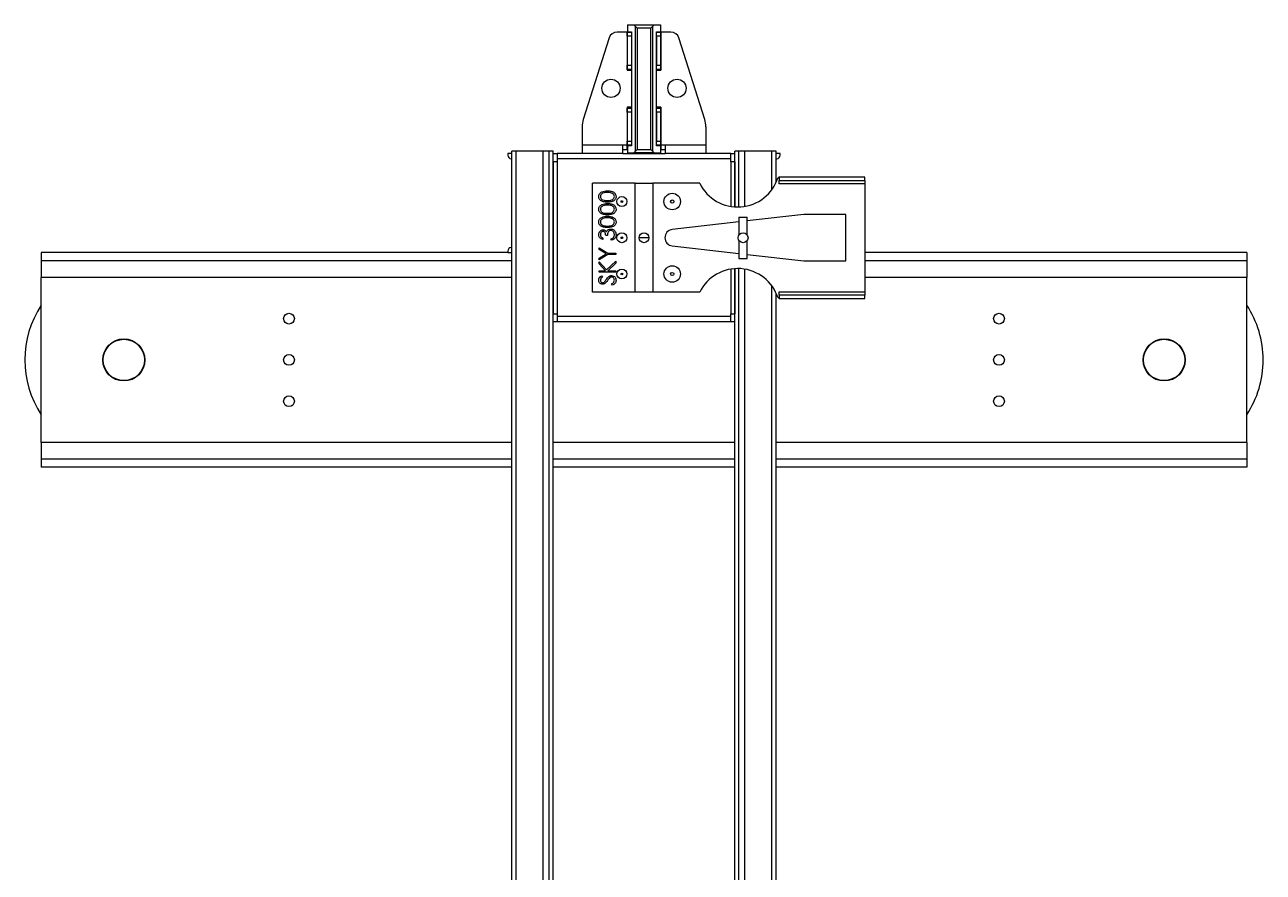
# Model space of a CAD drawing. Header units: millimetres. Extents: x 413 to 4103, y 240 to 5399.
# Drawn here: x 2603 to 4103, y 2819 to 3846 of the extents above; entities that cross this region are included whole.
import ezdxf

# ---------------------------------------------------------------- set-up
doc = ezdxf.new("R2010")
doc.units = ezdxf.units.MM
doc.set_wipeout_variables(frame=1)

# ---------------------------------------------------------------- blocks, each defined once
blk = doc.blocks.new('AABBDüzPalangaSüspYan')
blk.add_wipeout([(730, 2710), (730, 2773.7), (750, 2840), (730, 2906.3), (730, 2970), (267.5, 2970), (267.5, 3061.5), (160, 3061.5), (160, 3083.5), (165, 3090), (160, 3090), (160, 3093), (110, 3093), (110, 3090), (75, 3090), (75, 3122.3), (73.6, 3131.4), (42.2, 3230), (38.6, 3235.1), (32.7, 3237), (20, 3237), (20, 3246), (-20, 3246), (-20, 3237), (-32.7, 3237), (-38.6, 3235.1), (-42.2, 3230), (-74.6, 3126.9), (-74.6, 3126.9), (-75, 3100), (-75, 3090), (-110, 3090), (-110, 3093), (-160, 3093), (-160, 3090), (-165, 3090), (-163.8, 3085.1), (-160, 3083.5), (-160, 2976.5), (-163.8, 2974.9), (-165, 2971.9), (-165, 2970), (-730, 2970), (-730, 2906.3), (-750, 2840), (-730, 2773.7), (-730, 2710), (-160, 2710), (-160, 0), (-165, 0), (-165, -1.9), (-163.8, -4.9), (-160, -6.5), (-160, -113.5), (-163.8, -115.1), (-165, -118.1), (-165, -120), (-160, -120), (-160, -207), (-110, -207), (-110, -204), (-75, -204), (-75, -236.3), (-73.6, -245.4), (-42.2, -344), (-38.6, -349.1), (-32.7, -351), (-20, -351), (-20, -360), (20, -360), (20, -351), (32.7, -351), (38.6, -349.1), (42.2, -344), (74.6, -240.9), (75, -236.3), (75, -204), (110, -204), (110, -207), (160, -207), (160, -120), (165, -120), (165, -118.1), (163.8, -115.1), (161, -113.6), (160, -113.5), (160, -6.5), (163.8, -4.9), (165, -1.9), (165, 0), (160, 0), (160, 2710)])
at = {"color": 7, "linetype": 'Continuous', "lineweight": 25}
for p, q in [((-20, 3246), (-20, 3237.5)), ((-20, 3246), (-12.2, 3246)), ((-10.3, 3244), (-12.2, 3246)), ((-12.2, 3246), (12.2, 3246)), ((-10.3, 3093), (-10.3, 3244)), ((-10.3, 3244), (-8.2, 3242)), ((-8.2, 3242), (-8.2, 3095)), ((8.2, 3242), (-8.2, 3242)), ((8.2, 3242), (10.3, 3244)), ((8.2, 3095), (8.2, 3242)), ((12.2, 3246), (10.3, 3244)), ((10.3, 3244), (10.3, 3093)), ((12.2, 3246), (20, 3246)), ((20, 3246), (20, 3237.5)), ((-42.2, 3230), (-73.6, 3131.4)), ((-20.5, 3237), (-32.7, 3237)), ((-20.5, 3237), (-20.5, 3191)), ((-20.3, 3237), (-15.2, 3237)), ((-20.3, 3232), (-20.3, 3237)), ((-15.2, 3232), (-20.3, 3232)), ((-20.3, 3232), (-20.3, 3197)), ((-20, 3237.5), (-15, 3237.5)), ((-15.2, 3237), (-15.2, 3232)), ((-15.2, 3232), (-15.2, 3197)), ((-15, 3237.5), (-15, 3099.5)), ((15, 3237.5), (20, 3237.5)), ((15, 3099.5), (15, 3237.5)), ((15.2, 3237), (20.2, 3237)), ((15.2, 3232), (15.2, 3237)), ((20.2, 3232), (15.2, 3232)), ((15.2, 3232), (15.2, 3197)), ((20.2, 3237), (20.2, 3232)), ((20.2, 3232), (20.2, 3197)), ((20.5, 3191), (20.5, 3237)), ((32.7, 3237), (20.5, 3237)), ((73.6, 3131.4), (42.2, 3230)), ((-20.3, 3197), (-15.2, 3197)), ((-20.3, 3192), (-20.3, 3197)), ((-15.2, 3197), (-15.2, 3192)), ((15.2, 3197), (20.2, 3197)), ((15.2, 3192), (15.2, 3197)), ((20.2, 3197), (20.2, 3192)), ((-20.5, 3191), (-15, 3191)), ((-15.2, 3192), (-20.3, 3192)), ((-20.3, 3192), (-20.3, 3191)), ((-15.2, 3192), (-15.2, 3191)), ((15, 3191), (20.5, 3191)), ((20.2, 3192), (15.2, 3192)), ((15.2, 3192), (15.2, 3191)), ((20.2, 3192), (20.2, 3191)), ((-15, 3146), (-20.5, 3146)), ((-20.5, 3146), (-20.5, 3100)), ((-20.3, 3146), (-20.3, 3145)), ((-20.3, 3145), (-15.2, 3145)), ((-20.3, 3140), (-20.3, 3145)), ((-15.2, 3140), (-20.3, 3140)), ((-20.3, 3140), (-20.3, 3105)), ((-15.2, 3146), (-15.2, 3145)), ((-15.2, 3145), (-15.2, 3140)), ((-15.2, 3140), (-15.2, 3105)), ((20.5, 3146), (15, 3146)), ((15.2, 3146), (15.2, 3145)), ((15.2, 3145), (20.2, 3145)), ((15.2, 3140), (15.2, 3145)), ((20.2, 3140), (15.2, 3140)), ((15.2, 3140), (15.2, 3105)), ((20.2, 3146), (20.2, 3145)), ((20.2, 3145), (20.2, 3140)), ((20.2, 3140), (20.2, 3105)), ((20.5, 3100), (20.5, 3146)), ((-75, 3122.3), (-75, 3100)), ((75, 3122.3), (75, 3100)), ((-160, -207), (-160, 3093)), ((-155, 3093), (-160, 3093)), ((-155, -207), (-155, 3093)), ((-122, 3093), (-155, 3093)), ((-122, -207), (-122, 3093)), ((-115, 3093), (-122, 3093)), ((-115, -207), (-115, 3093)), ((-110, 3093), (-115, 3093)), ((-110, -207), (-110, 3093)), ((-75, 3100), (-75, 3090)), ((-25.5, 3100), (-75, 3100)), ((-25.5, 3090), (-25.5, 3100)), ((-20.5, 3100), (-25.5, 3100)), ((-25.5, 3095), (-20, 3095)), ((-20.3, 3105), (-15.2, 3105)), ((-20.3, 3100), (-20.3, 3105)), ((-15.2, 3100), (-20.3, 3100)), ((-20.3, 3095), (-20.3, 3100)), ((-15, 3099.5), (-20, 3099.5)), ((-20, 3099.5), (-20, 3091)), ((-20, 3091), (-12.2, 3091)), ((-15.2, 3105), (-15.2, 3100)), ((-15.2, 3100), (-15.2, 3099.5)), ((-12.2, 3091), (-10.3, 3093)), ((12.2, 3091), (-12.2, 3091)), ((-8.2, 3095), (-10.3, 3093)), ((-8.2, 3095), (8.2, 3095)), ((10.3, 3093), (8.2, 3095)), ((10.3, 3093), (12.2, 3091)), ((12.2, 3091), (20, 3091)), ((20, 3099.5), (15, 3099.5)), ((15.2, 3105), (20.2, 3105)), ((15.2, 3100), (15.2, 3105)), ((20.2, 3100), (15.2, 3100)), ((15.2, 3099.5), (15.2, 3100)), ((20, 3099.5), (20, 3091)), ((20, 3095), (25.5, 3095)), ((20.2, 3105), (20.2, 3100)), ((20.2, 3100), (20.2, 3095)), ((25.5, 3100), (20.5, 3100)), ((75, 3100), (25.5, 3100)), ((25.5, 3100), (25.5, 3090)), ((75, 3100), (75, 3090)), ((115, 3093), (110, 3093)), ((110, 3025.5), (110, 3093)), ((115, 3025.4), (115, 3093)), ((122, 3093), (115, 3093)), ((155, 3093), (122, 3093)), ((160, 3093), (155, 3093)), ((160, 3055), (160, 3093)), ((-165, 3090), (-165, 3088.1)), ((-160, 3090), (-165, 3090)), ((-161, 3083.6), (-160, 3083.5)), ((-110, 3090), (-105, 3090)), ((-105, 3080), (-110, 3080)), ((-110, 3080), (-110, 2896)), ((-105, 3090), (-105, 3080)), ((-75, 3090), (-105, 3090)), ((105, 3083.5), (-105, 3083.5)), ((-105, 3080), (-105, 2896)), ((-25.5, 3090), (-75, 3090)), ((-25.5, 3090), (25.5, 3090)), ((75, 3090), (25.5, 3090)), ((105, 3090), (75, 3090)), ((105, 3090), (110, 3090)), ((105, 3080), (105, 3090)), ((110, 3080), (105, 3080)), ((105, 3080), (105, 3026.1)), ((110, 3080), (110, 3025.5)), ((165, 3090), (160, 3090)), ((160, 3083.5), (161, 3083.6)), ((165, 3088.1), (165, 3090)), ((163.9, 3060.9), (162.3, 3060.9)), ((163.9, 3061.5), (163.9, 3057.5)), ((267.5, 3061.5), (163.9, 3061.5)), ((267.5, 3057.5), (267.5, 3061.5)), ((-10.5, 3054), (-62.5, 3054)), ((-62.5, 2922), (-62.5, 3054)), ((-10.5, 2922), (-10.5, 3054)), ((-10.5, 3054), (10.5, 3054)), ((10.5, 3054), (10.5, 2922)), ((67.5, 3054), (10.5, 3054)), ((163.9, 3057.5), (267.5, 3057.5)), ((163.9, 3053.5), (163.9, 3057.5)), ((267.5, 3053.5), (163.9, 3053.5)), ((267.5, 3057.5), (267.5, 3053.5)), ((267.5, 3053.5), (267.5, 2922.5)), ((193.4, 3016.1), (125, 3008.3)), ((244.3, 3016.1), (193.4, 3016.1)), ((244.3, 2959.9), (244.3, 3016.1)), ((115, 3007.2), (34.2, 2997.9)), ((115, 3013), (115, 2991.3)), ((115, 3013), (125, 3013)), ((125, 2991.3), (125, 3013)), ((-49.7, 2987.6), (-49.7, 2985.8)), ((-44.3, 2990.7), (-46.4, 2990.7)), ((-39.7, 2985.1), (-39.7, 2986.8)), ((-165, 2971.9), (-165, 2970)), ((-160, 2976.5), (-161, 2976.4)), ((-54.3, 2973.8), (-54.3, 2975.8)), ((-54.3, 2975.8), (-43.8, 2969.4)), ((-45.7, 2968.5), (-54.3, 2973.8)), ((34.2, 2978.1), (115, 2968.8)), ((115, 2984.7), (115, 2963)), ((125, 2963), (125, 2984.7)), ((-165, 2970), (-730, 2970)), ((-730, 2970), (-730, 2960)), ((-730, 2960), (-730, 2940)), ((-165, 2970), (-160, 2970)), ((-54.3, 2963.3), (-45.7, 2968.5)), ((-43.8, 2967.6), (-54.3, 2961.2)), ((-54.3, 2961.2), (-54.3, 2963.3)), ((-54.3, 2956.5), (-54.3, 2959)), ((-54.3, 2959), (-45.3, 2949.2)), ((-46.7, 2948.1), (-54.3, 2956.5)), ((-45.3, 2949.2), (-34.3, 2959.8)), ((-34.3, 2957.4), (-44, 2948.1)), ((-43.8, 2969.4), (-34.3, 2969.4)), ((-34.3, 2967.6), (-43.8, 2967.6)), ((-34.3, 2969.4), (-34.3, 2967.6)), ((-34.3, 2959.8), (-34.3, 2957.4)), ((115, 2963), (125, 2963)), ((125, 2967.7), (193.4, 2959.9)), ((193.4, 2959.9), (244.3, 2959.9)), ((730, 2970), (267.5, 2970)), ((730, 2970), (730, 2960)), ((730, 2960), (730, 2940)), ((-54.3, 2948.1), (-46.7, 2948.1)), ((-54.3, 2946.3), (-54.3, 2948.1)), ((-34.3, 2946.3), (-54.3, 2946.3)), ((-51.4, 2942), (-50.2, 2940.4)), ((-44, 2948.1), (-34.3, 2948.1)), ((-34.3, 2948.1), (-34.3, 2946.3)), ((105, 2949.9), (105, 2896)), ((110, 2950.5), (110, 2896)), ((110, -207), (110, 2950.5)), ((115, -207), (115, 2950.6)), ((-160, 2940), (-730, 2940)), ((-730, 2740), (-730, 2940)), ((-38.2, 2930.4), (-39.2, 2932.1)), ((730, 2940), (267.5, 2940)), ((730, 2740), (730, 2940)), ((-10.5, 2922), (-62.5, 2922)), ((10.5, 2922), (-10.5, 2922)), ((67.5, 2922), (10.5, 2922)), ((160, -207), (160, 2921)), ((162.3, 2915.1), (163.9, 2915.1)), ((163.9, 2922.5), (267.5, 2922.5)), ((163.9, 2918.5), (163.9, 2922.5)), ((163.9, 2918.5), (163.9, 2914.5)), ((267.5, 2918.5), (163.9, 2918.5)), ((163.9, 2914.5), (267.5, 2914.5)), ((267.5, 2922.5), (267.5, 2918.5)), ((267.5, 2914.5), (267.5, 2918.5)), ((-110, 2896), (-105, 2896)), ((-105, 2896), (-105, 2886)), ((105, 2896), (110, 2896)), ((105, 2886), (105, 2896)), ((-105, 2886), (-110, 2886)), ((105, 2892.5), (-105, 2892.5)), ((105, 2886), (-105, 2886)), ((110, 2886), (105, 2886)), ((-730, 2740), (-730, 2720)), ((-160, 2740), (-730, 2740)), ((110, 2740), (-110, 2740)), ((730, 2740), (160, 2740)), ((730, 2740), (730, 2720)), ((-730, 2720), (-730, 2710)), ((730, 2720), (730, 2710)), ((-160, 2710), (-730, 2710)), ((110, 2710), (-110, 2710)), ((730, 2710), (160, 2710))]:
    blk.add_line(p, q, dxfattribs=at)
at = {"color": 8, "linetype": 'Continuous', "lineweight": 25}
for p, q in [((122, 3026), (122, 3093)), ((155, 3046.5), (155, 3093)), ((-6, 2988.3), (6, 2988.3)), ((-160, 2960), (-730, 2960)), ((730, 2960), (267.5, 2960)), ((122, -207), (122, 2950)), ((155, -207), (155, 2929.5)), ((-160, 2720), (-730, 2720)), ((110, 2720), (-110, 2720)), ((730, 2720), (160, 2720))]:
    blk.add_line(p, q, dxfattribs=at)
at = {"color": 7, "linetype": 'Continuous', "lineweight": 25}
for centre, radius in [((-40, 3169), 11), ((40, 3169), 11), ((-26.8, 3031.9), 6), ((-26.8, 3031.9), 1), ((34.2, 3031.9), 10), ((34.2, 3031.9), 2), ((-26.8, 2988), 6), ((-26.8, 2988), 1), ((0, 2988), 6), ((120, 2988), 6), ((-26.8, 2944.1), 6), ((-26.8, 2944.1), 1), ((34.2, 2944.1), 10), ((34.2, 2944.1), 2), ((-430, 2890), 6.5), ((430, 2890), 6.5), ((-630, 2840), 25.5), ((630, 2840), 25.5), ((-630, 2840), 25), ((630, 2840), 25), ((-430, 2840), 6.5), ((430, 2840), 6.5), ((-430, 2790), 6.5), ((430, 2790), 6.5)]:
    blk.add_circle(centre, radius, dxfattribs=at)
for centre, radius, start, end in [((-32.7, 3227), 10, 90, 162.3499), ((32.7, 3227), 10, 17.6501, 90), ((-45, 3122.3), 30, 162.3499, 180), ((45, 3122.3), 30, 0, 17.6501), ((-160.5, 3088.1), 4.5, 180, 264), ((160.5, 3088.1), 4.5, 276, 0), ((113.5, 3076.6), 51.3, 206.1651, 342.1788), ((35.3, 2988), 10, 96.5075, 263.4925), ((-160.5, 2971.9), 4.5, 96, 180), ((113.5, 2899.4), 51.3, 17.8212, 153.8349), ((-630, 2840), 120, 146.4427, 213.5573), ((630, 2840), 120, 0, 33.5573), ((630, 2840), 120, 326.4427, 0)]:
    blk.add_arc(centre, radius, start, end, dxfattribs=at)
for points, knots in [([(-54.8, 3037.9), (-54.8, 3038.5), (-54.7, 3039.7), (-53.9, 3041.3), (-52.7, 3042.6), (-50.7, 3043.9), (-47.8, 3044.7), (-45.5, 3044.8), (-44.3, 3044.8)], [0, 0, 0, 0, 0.1249244, 0.2498494, 0.3748263, 0.4999368, 0.7495444, 1, 1, 1, 1]), ([(-44.3, 3031.2), (-45.1, 3031.2), (-46.6, 3031.2), (-49, 3031.5), (-51, 3032.2), (-52.7, 3033.2), (-53.9, 3034.5), (-54.7, 3036.1), (-54.8, 3037.3), (-54.8, 3037.9)], [0, 0, 0, 0, 0.166975, 0.333875, 0.500519, 0.62554, 0.75039, 0.875199, 1, 1, 1, 1]), ([(-44.3, 3043), (-45.2, 3043), (-47.1, 3042.9), (-49.3, 3042.4), (-50.9, 3041.5), (-51.9, 3040.5), (-52.6, 3039.3), (-52.7, 3038.4), (-52.8, 3038)], [0, 0, 0, 0, 0.250396, 0.500262, 0.625358, 0.750202, 0.875173, 1, 1, 1, 1]), ([(-52.8, 3038), (-52.7, 3037.5), (-52.6, 3036.6), (-51.9, 3035.4), (-51, 3034.4), (-49.3, 3033.5), (-47.1, 3033.1), (-45.2, 3033), (-44.3, 3033)], [0, 0, 0, 0, 0.12487, 0.2498319, 0.3747346, 0.4997951, 0.7495088, 1, 1, 1, 1]), ([(-44.3, 3044.8), (-43.5, 3044.8), (-42, 3044.7), (-39.6, 3044.4), (-37.6, 3043.7), (-35.9, 3042.6), (-34.7, 3041.3), (-34, 3039.7), (-33.9, 3038.5), (-33.8, 3037.9)], [0, 0, 0, 0, 0.166952, 0.333828, 0.500458, 0.625466, 0.75034, 0.875172, 1, 1, 1, 1]), ([(-39.3, 3042.2), (-40.2, 3042.5), (-41.9, 3043), (-43.6, 3043), (-44.3, 3043)], [0, 0, 0, 0, 0.559601, 1, 1, 1, 1]), ([(-44.3, 3033), (-43.4, 3033), (-41.6, 3033), (-39.3, 3033.5), (-37.7, 3034.4), (-36.7, 3035.4), (-36, 3036.6), (-35.9, 3037.5), (-35.9, 3038)], [0, 0, 0, 0, 0.250517, 0.500235, 0.6253, 0.750207, 0.875158, 1, 1, 1, 1]), ([(-33.8, 3037.9), (-33.9, 3037.3), (-33.9, 3036.1), (-34.7, 3034.5), (-35.9, 3033.2), (-37.6, 3032.2), (-39.7, 3031.6), (-42, 3031.2), (-43.5, 3031.2), (-44.3, 3031.2)], [0, 0, 0, 0, 0.124825, 0.249636, 0.374453, 0.49947, 0.666122, 0.833027, 1, 1, 1, 1]), ([(-35.9, 3038), (-35.9, 3038.5), (-36.1, 3039.6), (-37, 3040.9), (-38.1, 3041.8), (-38.9, 3042.1), (-39.3, 3042.2)], [0, 0, 0, 0, 0.2793939, 0.5591671, 0.7794546, 1, 1, 1, 1]), ([(-54.8, 3022.5), (-54.8, 3023.1), (-54.7, 3024.3), (-53.9, 3025.9), (-52.7, 3027.2), (-50.7, 3028.5), (-47.8, 3029.3), (-45.5, 3029.4), (-44.3, 3029.4)], [0, 0, 0, 0, 0.1249244, 0.2498494, 0.3748263, 0.4999368, 0.7495444, 1, 1, 1, 1]), ([(-44.3, 3015.8), (-45.1, 3015.8), (-46.6, 3015.9), (-49, 3016.2), (-51, 3016.8), (-52.7, 3017.9), (-53.9, 3019.2), (-54.7, 3020.8), (-54.8, 3021.9), (-54.8, 3022.5)], [0, 0, 0, 0, 0.166974, 0.333874, 0.500519, 0.62554, 0.750389, 0.875199, 1, 1, 1, 1]), ([(-44.3, 3027.6), (-45.2, 3027.6), (-47.1, 3027.5), (-49.3, 3027), (-50.9, 3026.1), (-51.9, 3025.2), (-52.6, 3023.9), (-52.7, 3023), (-52.8, 3022.6)], [0, 0, 0, 0, 0.250396, 0.500262, 0.625358, 0.750202, 0.875173, 1, 1, 1, 1]), ([(-52.8, 3022.6), (-52.7, 3022.1), (-52.6, 3021.2), (-51.9, 3020), (-51, 3019), (-49.3, 3018.1), (-47.1, 3017.7), (-45.2, 3017.6), (-44.3, 3017.6)], [0, 0, 0, 0, 0.12487, 0.2498319, 0.3747346, 0.4997951, 0.7495088, 1, 1, 1, 1]), ([(-44.3, 3029.4), (-43.5, 3029.4), (-42, 3029.4), (-39.6, 3029), (-37.6, 3028.3), (-35.9, 3027.2), (-34.7, 3025.9), (-34, 3024.3), (-33.9, 3023.1), (-33.8, 3022.5)], [0, 0, 0, 0, 0.166952, 0.333828, 0.500458, 0.625467, 0.75034, 0.875172, 1, 1, 1, 1]), ([(-39.3, 3026.9), (-40.2, 3027.1), (-41.9, 3027.6), (-43.6, 3027.6), (-44.3, 3027.6)], [0, 0, 0, 0, 0.559601, 1, 1, 1, 1]), ([(-44.3, 3017.6), (-43.4, 3017.6), (-41.6, 3017.7), (-39.3, 3018.1), (-37.7, 3019), (-36.7, 3020), (-36, 3021.2), (-35.9, 3022.1), (-35.9, 3022.6)], [0, 0, 0, 0, 0.250517, 0.500235, 0.6253, 0.750207, 0.875158, 1, 1, 1, 1]), ([(-33.8, 3022.5), (-33.9, 3021.9), (-33.9, 3020.8), (-34.7, 3019.2), (-35.9, 3017.9), (-37.6, 3016.8), (-39.7, 3016.2), (-42, 3015.9), (-43.5, 3015.8), (-44.3, 3015.8)], [0, 0, 0, 0, 0.124826, 0.249636, 0.374453, 0.49947, 0.666122, 0.833027, 1, 1, 1, 1]), ([(-35.9, 3022.6), (-35.9, 3023.1), (-36.1, 3024.2), (-37, 3025.5), (-38.1, 3026.4), (-38.9, 3026.7), (-39.3, 3026.9)], [0, 0, 0, 0, 0.2793939, 0.5591671, 0.7794546, 1, 1, 1, 1]), ([(-54.8, 3007.1), (-54.8, 3007.7), (-54.7, 3008.9), (-53.9, 3010.5), (-52.7, 3011.8), (-50.7, 3013.1), (-47.8, 3013.9), (-45.5, 3014), (-44.3, 3014)], [0, 0, 0, 0, 0.124924, 0.24985, 0.374826, 0.499937, 0.749544, 1, 1, 1, 1]), ([(-44.3, 3000.4), (-45.1, 3000.4), (-46.6, 3000.5), (-49, 3000.8), (-51, 3001.4), (-52.7, 3002.5), (-53.9, 3003.8), (-54.7, 3005.4), (-54.8, 3006.5), (-54.8, 3007.1)], [0, 0, 0, 0, 0.166975, 0.333875, 0.500519, 0.62554, 0.75039, 0.875199, 1, 1, 1, 1]), ([(-44.3, 3012.2), (-45.2, 3012.2), (-47.1, 3012.2), (-49.3, 3011.6), (-50.9, 3010.7), (-51.9, 3009.8), (-52.6, 3008.6), (-52.7, 3007.6), (-52.8, 3007.2)], [0, 0, 0, 0, 0.250396, 0.500262, 0.625358, 0.750202, 0.875173, 1, 1, 1, 1]), ([(-52.8, 3007.2), (-52.7, 3006.7), (-52.6, 3005.8), (-51.9, 3004.6), (-51, 3003.6), (-49.3, 3002.7), (-47.1, 3002.3), (-45.2, 3002.2), (-44.3, 3002.2)], [0, 0, 0, 0, 0.12487, 0.249832, 0.374734, 0.499795, 0.749509, 1, 1, 1, 1]), ([(-44.3, 3014), (-43.5, 3014), (-42, 3014), (-39.6, 3013.6), (-37.6, 3012.9), (-35.9, 3011.8), (-34.7, 3010.5), (-34, 3008.9), (-33.9, 3007.7), (-33.8, 3007.1)], [0, 0, 0, 0, 0.166952, 0.333827, 0.500458, 0.625466, 0.75034, 0.875172, 1, 1, 1, 1]), ([(-39.3, 3011.5), (-40.2, 3011.7), (-41.9, 3012.2), (-43.6, 3012.2), (-44.3, 3012.2)], [0, 0, 0, 0, 0.559601, 1, 1, 1, 1]), ([(-44.3, 3002.2), (-43.4, 3002.2), (-41.6, 3002.3), (-39.3, 3002.7), (-37.7, 3003.6), (-36.7, 3004.6), (-36, 3005.8), (-35.9, 3006.7), (-35.9, 3007.2)], [0, 0, 0, 0, 0.250517, 0.500235, 0.6253, 0.750207, 0.875158, 1, 1, 1, 1]), ([(-33.8, 3007.1), (-33.9, 3006.5), (-33.9, 3005.4), (-34.7, 3003.8), (-35.9, 3002.5), (-37.6, 3001.5), (-39.7, 3000.8), (-42, 3000.5), (-43.5, 3000.4), (-44.3, 3000.4)], [0, 0, 0, 0, 0.1248253, 0.2496355, 0.3744532, 0.4994701, 0.6661214, 0.8330266, 1, 1, 1, 1]), ([(-35.9, 3007.2), (-35.9, 3007.7), (-36.1, 3008.8), (-37, 3010.1), (-38.1, 3011), (-38.9, 3011.3), (-39.3, 3011.5)], [0, 0, 0, 0, 0.279394, 0.559167, 0.779455, 1, 1, 1, 1]), ([(-54.8, 2991.8), (-54.7, 2992.6), (-54.6, 2994.2), (-53.3, 2996.1), (-51.5, 2997.4), (-50.3, 2997.5), (-49.6, 2997.6)], [0, 0, 0, 0, 0.280085, 0.559868, 0.780099, 1, 1, 1, 1]), ([(-49.7, 2985.8), (-50.5, 2986.1), (-52, 2986.5), (-53.7, 2988), (-54.7, 2989.9), (-54.8, 2991.1), (-54.8, 2991.8)], [0, 0, 0, 0, 0.280288, 0.559679, 0.779747, 1, 1, 1, 1]), ([(-49.6, 2995.8), (-50.2, 2995.7), (-51.2, 2995.5), (-52.2, 2994.3), (-52.7, 2993), (-52.8, 2992.2), (-52.8, 2991.8)], [0, 0, 0, 0, 0.277797, 0.557834, 0.778723, 1, 1, 1, 1]), ([(-52.8, 2991.8), (-52.7, 2991.3), (-52.7, 2990.2), (-51.9, 2989), (-50.8, 2988.1), (-50.1, 2987.8), (-49.7, 2987.6)], [0, 0, 0, 0, 0.280007, 0.559167, 0.779389, 1, 1, 1, 1]), ([(-49.6, 2997.6), (-49.2, 2997.6), (-48.3, 2997.5), (-46.7, 2996.8), (-46, 2995.9), (-45.5, 2995.3)], [0, 0, 0, 0, 0.280509, 0.560791, 1, 1, 1, 1]), ([(-46.4, 2990.7), (-46.4, 2991.3), (-46.5, 2992.4), (-47, 2994), (-47.8, 2995.2), (-48.8, 2995.7), (-49.4, 2995.8), (-49.6, 2995.8)], [0, 0, 0, 0, 0.250603, 0.501002, 0.749796, 0.874938, 1, 1, 1, 1]), ([(-45.5, 2995.3), (-45.3, 2995.7), (-44.8, 2996.6), (-44.1, 2997.2), (-43.8, 2997.4)], [0, 0, 0, 0, 0.559837, 1, 1, 1, 1]), ([(-40.1, 2996.8), (-40.4, 2996.8), (-41.1, 2996.8), (-42.4, 2996.1), (-43.6, 2994.8), (-44.2, 2992.8), (-44.3, 2991.4), (-44.3, 2990.7)], [0, 0, 0, 0, 0.125229, 0.250499, 0.499262, 0.749061, 1, 1, 1, 1]), ([(-43.8, 2997.4), (-43.2, 2997.8), (-42.1, 2998.5), (-40.8, 2998.6), (-40.3, 2998.6)], [0, 0, 0, 0, 0.559459, 1, 1, 1, 1]), ([(-40.3, 2998.6), (-39.6, 2998.6), (-38.3, 2998.5), (-36.5, 2997.5), (-35, 2996.1), (-34, 2994), (-33.9, 2992.5), (-33.8, 2991.7)], [0, 0, 0, 0, 0.186645, 0.373409, 0.560059, 0.77992, 1, 1, 1, 1]), ([(-35.9, 2991.8), (-35.9, 2992.4), (-36, 2993.8), (-37, 2995.5), (-38.5, 2996.6), (-39.5, 2996.8), (-40.1, 2996.8)], [0, 0, 0, 0, 0.280589, 0.560141, 0.780308, 1, 1, 1, 1]), ([(-33.8, 2991.7), (-33.8, 2991.1), (-33.9, 2989.9), (-34.6, 2988.2), (-35.8, 2986.7), (-37.6, 2985.5), (-39, 2985.2), (-39.7, 2985.1)], [0, 0, 0, 0, 0.1868273, 0.37341, 0.5599768, 0.7797539, 1, 1, 1, 1]), ([(-39.7, 2986.8), (-39.1, 2987), (-38.1, 2987.4), (-37.3, 2988.1), (-36.9, 2988.4)], [0, 0, 0, 0, 0.560694, 1, 1, 1, 1]), ([(-36.9, 2988.4), (-36.6, 2989), (-35.9, 2990), (-35.9, 2991.2), (-35.9, 2991.8)], [0, 0, 0, 0, 0.558702, 1, 1, 1, 1]), ([(-54.8, 2936.6), (-54.8, 2937.3), (-54.7, 2938.5), (-53.5, 2940.4), (-52.2, 2941.4), (-51.4, 2942)], [0, 0, 0, 0, 0.279803, 0.55949, 1, 1, 1, 1]), ([(-50.2, 2940.4), (-50.6, 2940.1), (-51.3, 2939.5), (-52.2, 2938.6), (-52.7, 2937.5), (-52.8, 2936.8), (-52.8, 2936.4)], [0, 0, 0, 0, 0.28046, 0.560466, 0.780177, 1, 1, 1, 1]), ([(-45.7, 2937.5), (-45.2, 2938.1), (-44.3, 2939.4), (-42.8, 2940.9), (-41, 2942), (-39.8, 2942.2), (-39.2, 2942.2)], [0, 0, 0, 0, 0.280513, 0.560698, 0.780549, 1, 1, 1, 1]), ([(-39.2, 2940.4), (-39.6, 2940.4), (-40.4, 2940.3), (-41, 2939.9), (-41.2, 2939.7)], [0, 0, 0, 0, 0.559024, 1, 1, 1, 1]), ([(-39.2, 2942.2), (-38.4, 2942.1), (-36.8, 2941.9), (-35, 2940.3), (-34, 2938.4), (-33.9, 2937.2), (-33.8, 2936.5)], [0, 0, 0, 0, 0.279159, 0.559073, 0.779432, 1, 1, 1, 1]), ([(-35.9, 2936.5), (-35.9, 2937.1), (-36, 2938.1), (-36.8, 2939.4), (-38, 2940.3), (-38.8, 2940.4), (-39.2, 2940.4)], [0, 0, 0, 0, 0.280164, 0.560017, 0.780088, 1, 1, 1, 1]), ([(-50.2, 2931.7), (-50.9, 2931.8), (-52.3, 2932), (-53.8, 2933.3), (-54.7, 2935), (-54.8, 2936.1), (-54.8, 2936.6)], [0, 0, 0, 0, 0.279476, 0.558804, 0.779358, 1, 1, 1, 1]), ([(-52.8, 2936.4), (-52.8, 2936), (-52.7, 2935.2), (-52.1, 2934.2), (-51.2, 2933.6), (-50.6, 2933.5), (-50.3, 2933.5)], [0, 0, 0, 0, 0.280299, 0.559831, 0.779901, 1, 1, 1, 1]), ([(-50.3, 2933.5), (-50, 2933.5), (-49.4, 2933.6), (-48.5, 2934), (-48, 2934.5), (-47.7, 2934.8)], [0, 0, 0, 0, 0.279818, 0.559809, 1, 1, 1, 1]), ([(-47.1, 2932.8), (-47.6, 2932.5), (-48.6, 2931.9), (-49.7, 2931.8), (-50.2, 2931.7)], [0, 0, 0, 0, 0.559821, 1, 1, 1, 1]), ([(-47.7, 2934.8), (-47.3, 2935.3), (-46.6, 2936.2), (-46, 2937.1), (-45.7, 2937.5)], [0, 0, 0, 0, 0.559905, 1, 1, 1, 1]), ([(-44.4, 2936.1), (-44.9, 2935.5), (-45.7, 2934.3), (-46.7, 2933.3), (-47.1, 2932.8)], [0, 0, 0, 0, 0.560414, 1, 1, 1, 1]), ([(-41.2, 2939.7), (-41.9, 2939.1), (-43, 2938), (-44, 2936.7), (-44.4, 2936.1)], [0, 0, 0, 0, 0.559509, 1, 1, 1, 1]), ([(-39.2, 2932.1), (-38.7, 2932.4), (-37.8, 2933), (-36.7, 2934), (-36, 2935.2), (-35.9, 2936.1), (-35.9, 2936.5)], [0, 0, 0, 0, 0.280456, 0.560512, 0.780377, 1, 1, 1, 1]), ([(-33.8, 2936.5), (-33.9, 2935.8), (-34, 2934.3), (-35.2, 2932.5), (-36.7, 2931.3), (-37.7, 2930.7), (-38.2, 2930.4)], [0, 0, 0, 0, 0.27947, 0.558883, 0.779312, 1, 1, 1, 1])]:
    blk.add_open_spline(points, degree=3, knots=knots, dxfattribs=at)

msp = doc.modelspace()

# ---------------------------------------------------------------- block references
msp.add_blockref('AABBDüzPalangaSüspYan', (3353, 600))

doc.saveas('drawing.dxf')
